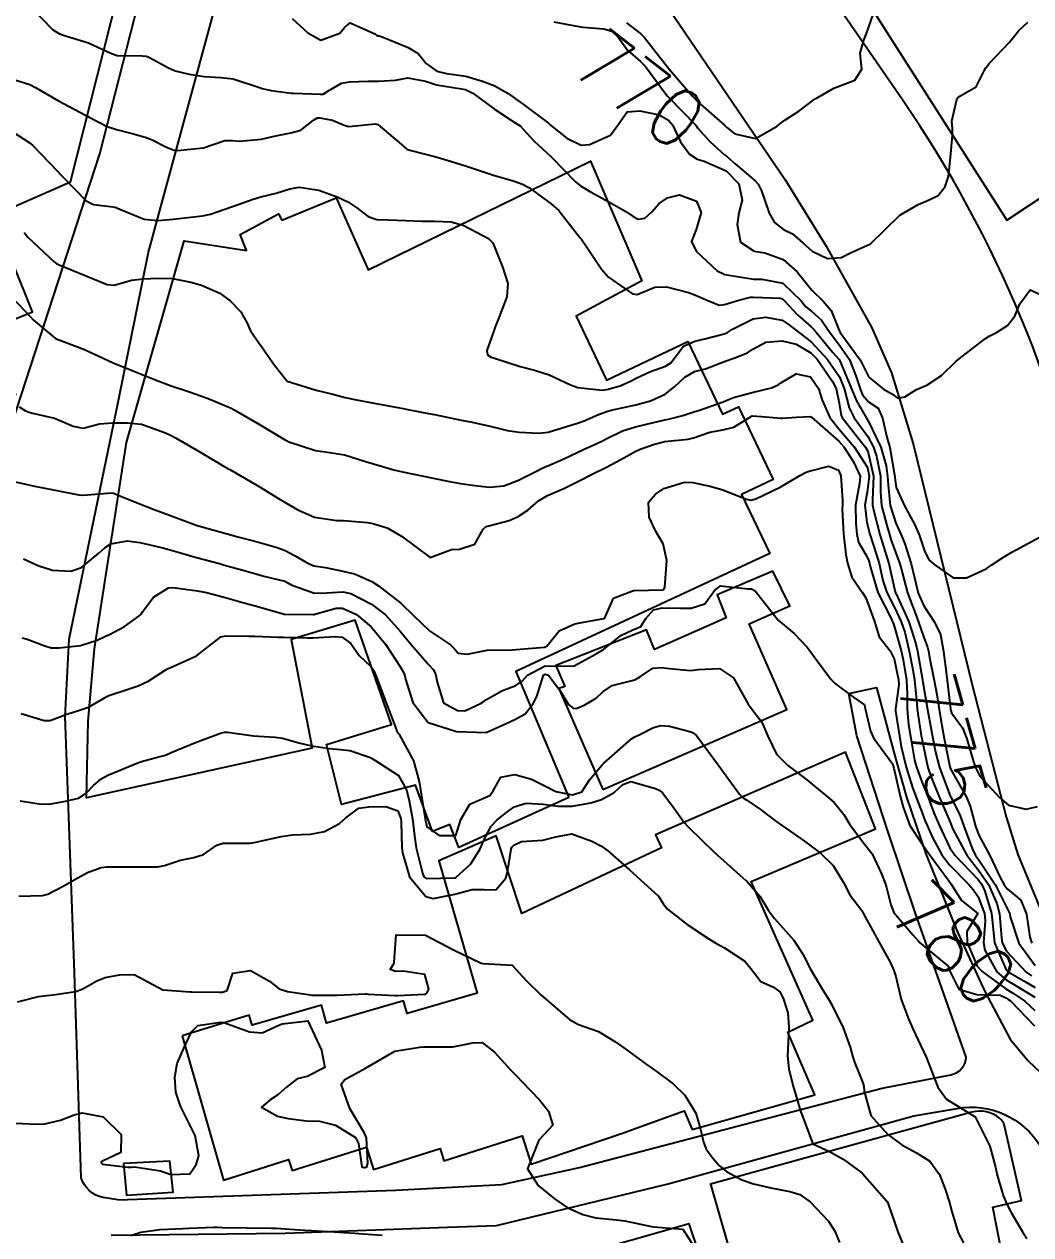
# Model space of a CAD drawing. Header units: metres. Extents: x 318500 to 325275, y 7408834 to 7428799.
# Drawn here: x 321906.1 to 321975.3, y 7422612.9 to 7422696.3 of the extents above; entities that cross this region are included whole.
import ezdxf
from ezdxf.enums import TextEntityAlignment as Align

# ---------------------------------------------------------------- set-up
doc = ezdxf.new("R2010")
doc.units = ezdxf.units.M
doc.header["$MEASUREMENT"] = 0
for name, color, linetype in [('Cotas', 45, 'Continuous'), ('Curvas de Nivel 1m', 11, 'Continuous'), ('Curvas de Nivel 5m', 15, 'Continuous'), ('Edificações', 30, 'Continuous'), ('Vias Primárias', 230, 'Continuous'), ('Vias Secundárias', 230, 'Continuous')]:
    doc.layers.add(name, color=color, linetype=linetype)
doc.styles.add('Style-STANDARD', font='STANDARD.shx')

msp = doc.modelspace()

# ---------------------------------------------------------------- linework, layer by layer
at = {"layer": 'Curvas de Nivel 1m', "flags": 128}
for points, elevation in [([(321906.523, 7422697.438), (321908.029, 7422695.895), (321908.495, 7422695.585), (321908.921, 7422695.456), (321910.487, 7422694.983), (321912.08, 7422694.232), (321912.474, 7422694.109), (321914.199, 7422694.088), (321914.474, 7422694.045), (321914.649, 7422693.984), (321914.999, 7422693.802), (321915.95, 7422693.266), (321916.469, 7422693.038), (321917.423, 7422692.808), (321918.463, 7422692.646), (321919.608, 7422692.594), (321920.461, 7422692.494), (321922.254, 7422691.902), (321922.452, 7422691.832), (321923.067, 7422691.691), (321924.448, 7422691.504), (321924.62, 7422691.496), (321926.447, 7422691.428), (321926.646, 7422691.448), (321926.97, 7422691.642), (321927.9, 7422692.187), (321928.46, 7422692.278), (321929.738, 7422692.324), (321930.461, 7422692.324), (321931.633, 7422692.407), (321932.465, 7422692.565), (321933.681, 7422692.333), (321934.458, 7422692.073), (321936.157, 7422691.812), (321936.454, 7422691.758), (321936.955, 7422691.505), (321938.434, 7422690.398), (321939.858, 7422689.468), (321940.202, 7422689.247), (321940.416, 7422689.038), (321941.169, 7422688.21), (321942, 7422687.436), (321942.395, 7422687.071), (321944.012, 7422685.414), (321944.366, 7422685.127), (321945.047, 7422684.712), (321946.349, 7422684.003), (321947.475, 7422683.363), (321947.989, 7422683.008), (321948.335, 7422682.835), (321948.79, 7422682.891), (321949.259, 7422683.341), (321949.774, 7422683.911), (321950.355, 7422684.312), (321951.167, 7422684.508), (321952.352, 7422684.07), (321952.666, 7422683.295), (321952.328, 7422682.129), (321952, 7422681.305), (321952.31, 7422680.618), (321953.762, 7422679.278), (321954.286, 7422679.034), (321954.575, 7422678.977), (321956.282, 7422678.703), (321956.834, 7422678.69), (321958.278, 7422678.424), (321959.534, 7422677.201), (321959.868, 7422676.807), (321960.253, 7422676.506), (321960.953, 7422675.889), (321961.422, 7422675.178), (321962.224, 7422674.089), (321962.874, 7422673.16), (321963.308, 7422672.038), (321963.604, 7422671.149), (321963.771, 7422670.741), (321964.171, 7422670.261), (321964.849, 7422669.811), (321965.132, 7422669.125), (321965.443, 7422667.818), (321965.638, 7422667.117), (321965.977, 7422665.237), (321965.991, 7422665.112), (321966, 7422665.012), (321966.092, 7422664.358), (321966.652, 7422663.104), (321967.369, 7422661.788), (321967.66, 7422661.094), (321968.039, 7422659.997), (321968.331, 7422659.384), (321968.685, 7422659.08), (321970.016, 7422658.136), (321970.926, 7422658.137), (321972.024, 7422658.639), (321972.286, 7422658.768), (321972.671, 7422659.024), (321973.48, 7422659.571), (321974.039, 7422659.898), (321976.05, 7422660.98)], 772), ([(321947.535, 7422696.345), (321948.504, 7422695.585), (321948.751, 7422695.347), (321949.724, 7422694.101), (321950.315, 7422693.332), (321950.477, 7422693.133), (321952.059, 7422691.306), (321952.444, 7422690.917), (321954.289, 7422689.272), (321954.356, 7422689.208), (321954.419, 7422689.149), (321954.978, 7422688.7), (321956.411, 7422688.383), (321957.891, 7422689.228), (321958.178, 7422689.47), (321958.426, 7422689.641), (321959.38, 7422690.262), (321960.448, 7422691.075), (321960.517, 7422691.122), (321960.637, 7422691.188), (321961.793, 7422691.844), (321962.464, 7422692.104), (321963.229, 7422692.398), (321963.716, 7422693.151), (321963.608, 7422694.27), (321963.856, 7422695.15), (321964.045, 7422695.609), (321964.528, 7422696.993)], 769), ([(321924.515, 7422696.638), (321925.587, 7422695.659), (321926.495, 7422695.159), (321927.795, 7422695.631), (321928.113, 7422696.018), (321928.511, 7422696.347), (321930.198, 7422695.595), (321930.369, 7422695.462), (321930.499, 7422695.454), (321930.699, 7422695.387), (321932.491, 7422694.66), (321933.175, 7422694.248), (321933.744, 7422693.551), (321934.472, 7422693.011), (321935.142, 7422692.858), (321936.467, 7422692.671), (321937.618, 7422692.343), (321938.458, 7422692.023), (321939.381, 7422691.476), (321940.439, 7422690.726), (321942.161, 7422689.434), (321942.298, 7422689.311), (321942.418, 7422689.202), (321943.412, 7422688.418), (321944.405, 7422687.924), (321944.972, 7422687.967), (321946.412, 7422688.612), (321946.982, 7422689.372), (321947.569, 7422690.227), (321948.434, 7422690.283), (321949.761, 7422690.006), (321950.425, 7422689.651), (321950.695, 7422689.326), (321951.236, 7422688.146), (321951.854, 7422687.308), (321952.395, 7422686.954), (321952.861, 7422686.825), (321954.383, 7422686.164), (321955.26, 7422685.261), (321955.483, 7422684.129), (321955.262, 7422683.261), (321955.136, 7422682.458), (321955.38, 7422681.259), (321956.311, 7422680.637), (321957.038, 7422680.51), (321958.302, 7422680.049), (321959.275, 7422679.205), (321960.271, 7422677.94), (321961.052, 7422677.182), (321961.611, 7422676.534), (321962.162, 7422675.171), (321962.238, 7422675.039), (321963.606, 7422673.149), (321964.192, 7422671.949), (321965.206, 7422671.125), (321965.838, 7422670.776), (321966.174, 7422670.51), (321966.677, 7422670.603), (321967.473, 7422671.097), (321967.967, 7422671.309), (321968.185, 7422671.405), (321969.203, 7422672.067), (321970.21, 7422673.06), (321971.346, 7422673.92), (321972.234, 7422674.62), (321972.486, 7422674.778), (321972.988, 7422675.023), (321973.75, 7422675.51), (321974.251, 7422676.143), (321974.591, 7422677.005), (321975.31, 7422677.959), (321976.268, 7422677.542)], 771), ([(321905.066, 7422692.541), (321906.452, 7422692.097), (321906.858, 7422691.906), (321908.436, 7422690.97), (321910.298, 7422689.986), (321910.421, 7422689.928), (321910.547, 7422689.858), (321911.786, 7422689.212), (321912.412, 7422689.009), (321913.499, 7422688.729), (321914.407, 7422688.474), (321914.886, 7422688.284), (321915.868, 7422687.788), (321916.397, 7422687.58), (321916.612, 7422687.561), (321918.4, 7422687.75), (321919.889, 7422688.251), (321920.405, 7422688.258), (321920.894, 7422688.212), (321922.406, 7422688.346), (321923.273, 7422688.551), (321924.411, 7422688.784), (321925.106, 7422688.971), (321925.976, 7422689.654), (321926.262, 7422689.812), (321926.423, 7422689.819), (321927.283, 7422689.637), (321928.094, 7422689.302), (321928.416, 7422689.22), (321930.222, 7422689.397), (321930.418, 7422689.35), (321931.88, 7422688.101), (321932.401, 7422687.649), (321932.451, 7422687.62), (321932.693, 7422687.566), (321934.394, 7422687.126), (321934.953, 7422686.97), (321936.385, 7422686.523), (321937.821, 7422686.053), (321938.376, 7422685.869), (321939.714, 7422685.47), (321940.367, 7422685.252), (321940.806, 7422685.01), (321942.347, 7422683.897), (321942.876, 7422683.425), (321944.322, 7422681.579), (321944.396, 7422681.484), (321944.448, 7422681.408), (321944.749, 7422680.968), (321945.796, 7422679.387), (321946.282, 7422678.833), (321947.938, 7422677.682), (321948.265, 7422677.651), (321949.465, 7422678.145), (321950.273, 7422678.18), (321951.789, 7422677.785), (321952.264, 7422677.6), (321952.953, 7422677.29), (321953.899, 7422676.918), (321954.257, 7422676.949), (321955.263, 7422677.26), (321956.057, 7422677.458), (321956.263, 7422677.465), (321958.092, 7422677.393), (321958.262, 7422677.348), (321958.403, 7422677.218), (321959.284, 7422676.238), (321960.242, 7422675.418), (321960.358, 7422675.306), (321960.453, 7422675.188), (321961.731, 7422673.661), (321962.154, 7422673.171), (321962.209, 7422673.084), (321963.019, 7422671.157), (321963.344, 7422670.325), (321964.039, 7422669.142), (321964.157, 7422668.953), (321965.022, 7422667.127), (321965.388, 7422665.844), (321965.494, 7422665.119), (321965.527, 7422664.552), (321965.675, 7422663.116), (321966.062, 7422661.895), (321966.418, 7422661.106), (321966.669, 7422660.479), (321967.112, 7422659.099), (321967.449, 7422657.655), (321967.595, 7422657.094), (321967.987, 7422656.218), (321968.729, 7422655.079), (321969.131, 7422654.242), (321969.345, 7422653.069), (321969.54, 7422651.452), (321969.591, 7422651.065), (321969.822, 7422649.13), (321969.833, 7422649.061), (321969.841, 7422649.012), (321969.888, 7422648.836), (321970.643, 7422647.814), (321970.941, 7422647.044), (321971.402, 7422645.481), (321971.567, 7422645.034), (321971.832, 7422644.491), (321973.189, 7422643.016), (321973.805, 7422642.476), (321975.024, 7422642.214), (321975.804, 7422642.392)], 773), ([(321905.303, 7422688.826), (321906.402, 7422688.113), (321906.658, 7422687.907), (321908.374, 7422686.126), (321908.586, 7422685.887), (321910.344, 7422684.104), (321910.845, 7422683.852), (321912.19, 7422683.684), (321912.338, 7422683.65), (321912.652, 7422683.512), (321914.33, 7422682.837), (321915.266, 7422682.733), (321916.331, 7422682.832), (321917.548, 7422682.978), (321918.333, 7422683.072), (321918.897, 7422683.182), (321920.339, 7422683.677), (321920.477, 7422683.728), (321921.838, 7422684.217), (321922.35, 7422684.367), (321923.409, 7422684.629), (321924.359, 7422684.925), (321924.994, 7422685.03), (321926.358, 7422684.831), (321927.611, 7422684.371), (321928.346, 7422684.017), (321928.966, 7422683.611), (321929.752, 7422683.017), (321930.332, 7422682.81), (321931.12, 7422682.795), (321932.332, 7422682.741), (321933.469, 7422682.691), (321934.332, 7422682.704), (321935.448, 7422682.64), (321936.329, 7422682.388), (321938.019, 7422681.493), (321938.316, 7422681.205), (321939.017, 7422679.479), (321939.345, 7422678.403), (321939.293, 7422677.475), (321938.691, 7422675.93), (321938.512, 7422675.486), (321938.438, 7422675.286), (321938.228, 7422674.69), (321937.915, 7422673.792), (321937.957, 7422673.493), (321938.208, 7422673.341), (321938.429, 7422673.264), (321940.199, 7422672.695), (321941.201, 7422672.439), (321942.19, 7422672.124), (321943.658, 7422671.415), (321944.178, 7422671.242), (321945.842, 7422671.05), (321946.177, 7422671.097), (321947.081, 7422671.366), (321947.849, 7422671.692), (321948.188, 7422671.878), (321949.181, 7422672.354), (321950.201, 7422672.72), (321950.577, 7422672.951), (321950.875, 7422673.32), (321951.436, 7422674.097), (321952.227, 7422674.444), (321952.917, 7422674.602), (321954.235, 7422674.927), (321954.47, 7422675.034), (321954.811, 7422675.264), (321956.247, 7422675.961), (321957.098, 7422676.087), (321958.247, 7422675.876), (321958.642, 7422675.612), (321959.157, 7422675.206), (321960.228, 7422674.383), (321961.362, 7422673.178), (321962.192, 7422671.966), (321962.512, 7422671.165), (321962.856, 7422669.849), (321963.204, 7422669.154), (321964.141, 7422667.878), (321964.53, 7422667.134), (321964.728, 7422666.524), (321965, 7422665.127), (321965.016, 7422664.053), (321965.073, 7422663.125), (321965.444, 7422661.734), (321965.615, 7422661.117), (321965.716, 7422660.784), (321966.038, 7422659.913), (321966.331, 7422659.107), (321966.448, 7422658.682), (321966.864, 7422657.101), (321967.409, 7422655.665), (321967.628, 7422655.093), (321967.96, 7422654.106), (321968.232, 7422653.365), (321968.298, 7422653.085), (321968.37, 7422652.657), (321968.706, 7422651.078), (321968.872, 7422650.109), (321969.042, 7422649.073), (321969.168, 7422648.356), (321969.391, 7422647.067), (321969.768, 7422645.134), (321969.79, 7422645.061), (321969.838, 7422644.945), (321970.918, 7422643.043), (321971.179, 7422642.415), (321971.546, 7422641.034), (321971.781, 7422640.418), (321972.54, 7422639.022), (321973.243, 7422637.51), (321973.515, 7422637.012), (321973.727, 7422636.737), (321974.671, 7422635.947), (321975.056, 7422634.99), (321975.277, 7422633.395), (321975.414, 7422632.984)], 774), ([(321905.503, 7422677.171), (321906.245, 7422676.373), (321906.47, 7422676.134), (321906.681, 7422675.903), (321908.221, 7422674.623), (321910.21, 7422673.86), (321912.197, 7422672.948), (321913.623, 7422672.374), (321914.185, 7422672.148), (321915.028, 7422671.792), (321916.176, 7422671.366), (321917.373, 7422670.963), (321918.169, 7422670.692), (321918.856, 7422670.432), (321920.162, 7422669.887), (321920.277, 7422669.835), (321920.512, 7422669.716), (321922.146, 7422668.762), (321923.978, 7422667.672), (321924.129, 7422667.587), (321924.286, 7422667.51), (321926.119, 7422666.909), (321926.954, 7422666.801), (321928.115, 7422666.609), (321929.551, 7422666.155), (321930.106, 7422665.981), (321931.52, 7422665.576), (321932.099, 7422665.439), (321933.668, 7422665.119), (321934.095, 7422665.028), (321935.338, 7422664.767), (321936.091, 7422664.641), (321937.086, 7422664.504), (321938.089, 7422664.37), (321939.079, 7422664.464), (321940.094, 7422664.852), (321941.24, 7422665.443), (321941.802, 7422665.738), (321942.106, 7422665.861), (321943.21, 7422666.322), (321944.12, 7422666.757), (321944.561, 7422666.966), (321945.472, 7422667.39), (321945.919, 7422667.597), (321946.135, 7422667.711), (321947.247, 7422668.26), (321948.148, 7422668.545), (321948.797, 7422668.697), (321950.155, 7422669.01), (321950.418, 7422669.064), (321951.405, 7422669.311), (321952.163, 7422669.574), (321952.548, 7422669.679), (321954.17, 7422670.259), (321954.885, 7422670.55), (321956.177, 7422670.904), (321957.5, 7422671.23), (321957.971, 7422671.435), (321958.186, 7422671.595), (321959.205, 7422672.195), (321960.192, 7422671.981), (321960.727, 7422671.185), (321960.985, 7422670.369), (321961.515, 7422669.176), (321962.148, 7422668.391), (321963.192, 7422667.154), (321964.109, 7422665.727), (321964.235, 7422665.138), (321964.089, 7422664.039), (321963.933, 7422663.142), (321964.062, 7422661.948), (321964.272, 7422661.137), (321964.701, 7422659.794), (321964.904, 7422659.127), (321965.171, 7422657.964), (321965.437, 7422657.118), (321965.984, 7422656.039), (321966.438, 7422655.105), (321966.673, 7422654.393), (321966.982, 7422653.1), (321967.231, 7422651.797), (321967.337, 7422651.096), (321967.496, 7422649.494), (321967.531, 7422649.094), (321967.834, 7422647.127), (321967.839, 7422647.09), (321967.868, 7422646.936), (321968.265, 7422645.084), (321968.486, 7422644.425), (321969.039, 7422643.072), (321969.261, 7422642.524), (321969.793, 7422641.316), (321969.87, 7422641.138), (321969.901, 7422641.058), (321969.965, 7422640.88), (321970.943, 7422639.042), (321971.745, 7422638.007), (321972.428, 7422637.023), (321973.011, 7422635.723), (321973.198, 7422635.015), (321973.334, 7422633.364), (321973.384, 7422633.013), (321973.671, 7422632.443), (321975.034, 7422630.989), (321975.398, 7422630.735)], 776), ([(321905.714, 7422669.917), (321906.156, 7422669.629), (321906.548, 7422669.51), (321908.149, 7422669.123), (321909.43, 7422668.578), (321910.139, 7422668.454), (321911.249, 7422668.738), (321912.145, 7422668.806), (321913.148, 7422668.812), (321914.144, 7422668.716), (321915.802, 7422668.117), (321916.133, 7422667.963), (321916.494, 7422667.775), (321918.116, 7422666.834), (321919.994, 7422665.722), (321920.054, 7422665.675), (321920.099, 7422665.653), (321920.228, 7422665.59), (321922.088, 7422664.51), (321922.599, 7422664.207), (321923.454, 7422663.679), (321924.074, 7422663.296), (321924.914, 7422662.811), (321926.06, 7422662.324), (321927.596, 7422662.088), (321928.057, 7422662.096), (321929.702, 7422661.949), (321930.054, 7422661.881), (321931.042, 7422661.58), (321932.042, 7422661.015), (321934.02, 7422659.54), (321935.469, 7422660.078), (321936.029, 7422660.109), (321937.084, 7422660.45), (321937.663, 7422661.494), (321937.873, 7422661.671), (321938.053, 7422661.72), (321939.444, 7422662.084), (321940.063, 7422662.356), (321940.73, 7422662.79), (321941.46, 7422663.439), (321942.084, 7422663.809), (321943.209, 7422664.299), (321944.093, 7422664.724), (321945.398, 7422665.391), (321945.867, 7422665.62), (321946.105, 7422665.735), (321947.173, 7422666.305), (321948.122, 7422666.837), (321948.475, 7422666.997), (321949.448, 7422667.337), (321949.975, 7422667.489), (321950.133, 7422667.515), (321951.761, 7422667.68), (321952.137, 7422667.77), (321953.256, 7422668.17), (321954.146, 7422668.338), (321954.909, 7422668.502), (321956.099, 7422669.251), (321956.137, 7422669.274), (321956.16, 7422669.283), (321956.196, 7422669.285), (321956.818, 7422669.24), (321958.159, 7422669.123), (321958.253, 7422669.124), (321959.233, 7422669.204), (321960.161, 7422669.248), (321960.247, 7422669.189), (321962.136, 7422667.542), (321962.472, 7422667.165), (321963.148, 7422666.121), (321963.598, 7422665.148), (321963.569, 7422664.622), (321963.279, 7422663.152), (321963.305, 7422661.907), (321963.381, 7422661.15), (321963.497, 7422660.603), (321964.035, 7422659.645), (321964.194, 7422659.3), (321964.241, 7422659.137), (321964.306, 7422658.855), (321964.829, 7422657.128), (321965.707, 7422655.381), (321965.831, 7422655.112), (321965.868, 7422655.01), (321965.966, 7422654.752), (321966.434, 7422653.105), (321966.562, 7422652.483), (321966.785, 7422651.101), (321966.847, 7422650.159), (321966.834, 7422649.101), (321966.928, 7422648.051), (321967.09, 7422647.098), (321967.349, 7422645.593), (321967.475, 7422645.094), (321967.826, 7422644.166), (321968.262, 7422643.083), (321968.682, 7422641.96), (321969.06, 7422641.071), (321969.767, 7422639.555), (321970.114, 7422639.055), (321971.735, 7422637.365), (321971.98, 7422637.027), (321972.191, 7422636.559), (321972.652, 7422635.021), (321972.753, 7422633.961), (321972.851, 7422633.018), (321973.652, 7422631.146), (321973.787, 7422631.008), (321974.979, 7422630.325), (321975.64, 7422629.934)], 777), ([(321904.995, 7422664.832), (321906.087, 7422664.605), (321906.665, 7422664.481), (321908.083, 7422664.202), (321909.827, 7422663.863), (321910.079, 7422663.821), (321910.115, 7422663.824), (321910.401, 7422663.855), (321912.082, 7422663.989), (321912.22, 7422663.966), (321912.535, 7422663.823), (321914.071, 7422663.201), (321915.006, 7422662.851), (321916.06, 7422662.46), (321917.982, 7422661.751), (321918.05, 7422661.728), (321918.078, 7422661.721), (321920.042, 7422661.174), (321920.782, 7422660.97), (321922.034, 7422660.633), (321923.488, 7422660.218), (321924.025, 7422660.017), (321924.722, 7422659.659), (321925.538, 7422659.17), (321926.013, 7422658.976), (321926.8, 7422658.845), (321928.01, 7422658.605), (321928.806, 7422658.406), (321930.003, 7422657.89), (321930.448, 7422657.586), (321931.982, 7422656.398), (321932.874, 7422655.556), (321933.954, 7422654.501), (321935.408, 7422653.518), (321935.681, 7422653.258), (321935.934, 7422652.944), (321936.552, 7422652.885), (321937.937, 7422653.17), (321939.653, 7422653.18), (321939.937, 7422653.195), (321941.87, 7422653.362), (321941.94, 7422653.384), (321941.974, 7422653.395), (321942.049, 7422653.429), (321942.884, 7422654.493), (321943.963, 7422654.963), (321944.323, 7422655.046), (321945.969, 7422655.331), (321946.004, 7422655.345), (321946.034, 7422655.379), (321946.633, 7422656.728), (321947.999, 7422657.261), (321948.08, 7422657.268), (321950, 7422657.319), (321950.093, 7422657.329), (321950.166, 7422657.492), (321950.299, 7422659.326), (321950.037, 7422660.471), (321949.55, 7422661.335), (321949.093, 7422662.311), (321949.045, 7422663.34), (321949.515, 7422663.907), (321950.09, 7422664.282), (321951.518, 7422664.732), (321952.094, 7422664.713), (321953.267, 7422664.458), (321954.09, 7422664.227), (321955.781, 7422663.556), (321956.082, 7422663.497), (321956.425, 7422663.586), (321958.092, 7422664.379), (321959.502, 7422665.199), (321959.891, 7422665.405), (321960.104, 7422665.484), (321961.457, 7422665.829), (321962.106, 7422665.552), (321962.282, 7422665.167), (321962.401, 7422663.483), (321962.379, 7422663.166), (321962.368, 7422662.873), (321962.453, 7422661.164), (321962.608, 7422659.741), (321962.736, 7422659.159), (321963.04, 7422658.18), (321963.734, 7422657.144), (321963.994, 7422656.754), (321964.587, 7422655.131), (321964.921, 7422654.087), (321965.666, 7422653.114), (321965.942, 7422652.56), (321966.245, 7422651.107), (321966.256, 7422650.765), (321966.03, 7422649.109), (321966.034, 7422648.963), (321966.34, 7422647.105), (321966.435, 7422646.531), (321966.76, 7422645.101), (321967.217, 7422643.698), (321967.434, 7422643.094), (321967.801, 7422642.142), (321968.087, 7422641.38), (321968.209, 7422641.084), (321968.593, 7422640.263), (321969.221, 7422639.068), (321969.75, 7422638.385), (321971.065, 7422637.04), (321971.382, 7422636.69), (321971.721, 7422636.179), (321972.167, 7422635.025), (321972.214, 7422634.513), (321972.1, 7422633.026), (321972.193, 7422632.504), (321973.007, 7422631.016), (321973.645, 7422630.471), (321974.565, 7422629.922), (321975.633, 7422629.268)], 778), ([(321906.015, 7422659.442), (321907.08, 7422658.963), (321908.008, 7422658.674), (321909.275, 7422658.6), (321910.01, 7422658.849), (321911.217, 7422659.842), (321911.634, 7422660.227), (321912.03, 7422660.473), (321913.159, 7422660.687), (321914.032, 7422660.567), (321915.616, 7422660.194), (321916.025, 7422660.09), (321917.158, 7422659.763), (321917.834, 7422659.569), (321918.018, 7422659.519), (321919.422, 7422659.137), (321920.013, 7422658.972), (321921.039, 7422658.681), (321922.007, 7422658.409), (321922.573, 7422658.259), (321924.002, 7422657.898), (321924.159, 7422657.825), (321924.451, 7422657.663), (321925.992, 7422657.1), (321926.54, 7422657.086), (321927.993, 7422657.183), (321928.548, 7422657.056), (321929.981, 7422656.327), (321930.937, 7422655.58), (321931.954, 7422654.465), (321932.702, 7422653.552), (321933.926, 7422652.149), (321934.216, 7422651.828), (321934.376, 7422651.533), (321934.495, 7422650.947), (321934.934, 7422649.524), (321935.882, 7422648.998), (321936.4, 7422648.987), (321937.477, 7422649.494), (321937.73, 7422649.654), (321937.894, 7422649.757), (321938.998, 7422650.379), (321939.909, 7422650.73), (321940.339, 7422651.028), (321940.708, 7422651.448), (321941.926, 7422652.071), (321943.286, 7422652.057), (321943.927, 7422652.091), (321945.445, 7422652.898), (321945.938, 7422653.198), (321946.167, 7422653.377), (321947.141, 7422654.173), (321947.958, 7422654.557), (321948.508, 7422654.799), (321948.864, 7422655.341), (321949.382, 7422655.933), (321949.981, 7422656.064), (321951.25, 7422656.042), (321951.981, 7422656.049), (321952.925, 7422656.347), (321953.574, 7422657.276), (321954.003, 7422657.599), (321955.863, 7422657.39), (321956.001, 7422657.377), (321956.13, 7422657.377), (321956.38, 7422657.244), (321957.97, 7422655.22), (321959.071, 7422654.313), (321959.952, 7422653.372), (321960.094, 7422653.189), (321960.542, 7422652.583), (321961.586, 7422651.173), (321961.915, 7422650.831), (321963.161, 7422649.891), (321963.894, 7422649.4), (321963.947, 7422649.139), (321964.312, 7422647.571), (321964.531, 7422647.13), (321965.843, 7422645.302), (321965.905, 7422645.109), (321965.919, 7422645.029), (321966.359, 7422643.105), (321966.557, 7422642.348), (321967.018, 7422641.098), (321967.773, 7422639.938), (321968.373, 7422639.081), (321969.733, 7422637.265), (321969.869, 7422637.058), (321970.591, 7422635.919), (321971.71, 7422635.03), (321970.944, 7422633.788), (321970.968, 7422633.041), (321971.656, 7422631.404), (321972.001, 7422631.026), (321973.638, 7422629.852), (321974.164, 7422629.531), (321974.943, 7422628.99), (321975.621, 7422628.347)], 779), ([(321905.873, 7422648.806), (321907.446, 7422648.307), (321907.866, 7422648.308), (321908.996, 7422648.746), (321909.878, 7422649.033), (321910.496, 7422649.236), (321911.526, 7422649.835), (321911.75, 7422649.974), (321911.893, 7422650.04), (321913.228, 7422650.482), (321913.904, 7422650.708), (321914.658, 7422651.043), (321915.774, 7422651.781), (321915.866, 7422651.835), (321915.921, 7422651.864), (321916.059, 7422651.915), (321917.93, 7422652.77), (321919.161, 7422653.732), (321919.598, 7422654.073), (321919.946, 7422654.148), (321921.521, 7422654.13), (321921.946, 7422654.116), (321923.56, 7422654.062), (321923.946, 7422654.05), (321925.579, 7422654.012), (321925.946, 7422654.01), (321927.475, 7422654.097), (321927.947, 7422654.062), (321928.546, 7422653.611), (321929.118, 7422652.789), (321929.924, 7422652.035), (321930.113, 7422651.778), (321930.202, 7422651.586), (321930.387, 7422651.109), (321930.958, 7422649.574), (321931.648, 7422647.778), (321931.725, 7422647.562), (321931.778, 7422647.48), (321931.858, 7422647.387), (321932.87, 7422645.55), (321933.245, 7422644.119), (321933.35, 7422643.545), (321933.636, 7422641.687), (321933.656, 7422641.541), (321933.775, 7422640.993), (321934.641, 7422640.399), (321935.769, 7422640.404), (321936.121, 7422641.505), (321936.732, 7422642.56), (321937.803, 7422643.007), (321938.12, 7422643.162), (321938.346, 7422643.475), (321938.874, 7422644.42), (321939.827, 7422644.609), (321940.986, 7422644.279), (321941.817, 7422643.873), (321942.665, 7422643.421), (321943.807, 7422643.195), (321944.441, 7422643.401), (321944.988, 7422644.227), (321945.838, 7422645.263), (321945.898, 7422645.321), (321945.958, 7422645.378), (321947.857, 7422647.048), (321948.043, 7422647.163), (321948.446, 7422647.344), (321949.382, 7422647.828), (321949.877, 7422647.982), (321950.484, 7422647.929), (321951.873, 7422647.567), (321952.07, 7422647.495), (321952.33, 7422647.293), (321953.84, 7422645.27), (321955.29, 7422643.255), (321955.555, 7422643), (321955.806, 7422642.824), (321956.745, 7422642.182), (321957.792, 7422641.38), (321957.883, 7422641.31), (321958.024, 7422641.216), (321959.772, 7422640.007), (321960.88, 7422639.179), (321961.747, 7422638.324), (321962.461, 7422637.159), (321962.888, 7422636.319), (321963.711, 7422635.231), (321963.742, 7422635.171), (321963.756, 7422635.139), (321963.834, 7422635.012), (321964.873, 7422633.122), (321965.659, 7422631.678), (321965.927, 7422631.107), (321966.061, 7422630.691), (321966.417, 7422629.102), (321966.927, 7422627.78), (321967.241, 7422627.094), (321967.588, 7422626.313), (321968.172, 7422625.081), (321968.569, 7422624.083), (321968.947, 7422623.069), (321969.538, 7422622.235), (321971.52, 7422621.03), (321972.53, 7422619.02), (321972.916, 7422617.575), (321973.025, 7422617.014), (321973.449, 7422615.602), (321973.69, 7422615.006), (321974, 7422614.433), (321974.838, 7422612.989), (321975.076, 7422612.655)], 781), ([(321905.793, 7422642.779), (321907.112, 7422642.569), (321907.79, 7422642.562), (321908.906, 7422642.757), (321909.797, 7422642.974), (321910.336, 7422643.318), (321910.846, 7422643.844), (321911.363, 7422644.29), (321911.821, 7422644.544), (321912.724, 7422644.919), (321913.834, 7422645.385), (321914.136, 7422645.496), (321915.246, 7422645.786), (321915.71, 7422645.912), (321915.842, 7422645.956), (321916.176, 7422646.107), (321917.851, 7422646.803), (321919.572, 7422647.439), (321919.858, 7422647.515), (321920.062, 7422647.513), (321921.856, 7422647.264), (321923.347, 7422647.17), (321923.854, 7422647.094), (321924.966, 7422646.768), (321925.849, 7422646.567), (321927.082, 7422646.393), (321927.847, 7422646.329), (321928.478, 7422646.242), (321929.842, 7422645.795), (321929.968, 7422645.715), (321930.205, 7422645.585), (321931.825, 7422644.531), (321932.378, 7422643.554), (321932.575, 7422642.776), (321932.793, 7422641.55), (321932.93, 7422640.386), (321933.044, 7422639.547), (321933.48, 7422637.797), (321933.574, 7422637.542), (321933.728, 7422637.431), (321935.704, 7422637.485), (321935.73, 7422637.488), (321935.772, 7422637.509), (321936.801, 7422638.437), (321937.451, 7422639.485), (321937.767, 7422640.206), (321938.214, 7422641.037), (321938.626, 7422641.472), (321939.273, 7422641.98), (321939.794, 7422642.374), (321940.624, 7422642.622), (321941.797, 7422642.555), (321942.787, 7422642.428), (321943.795, 7422642.419), (321945.06, 7422642.652), (321945.805, 7422642.888), (321946.677, 7422643.367), (321947.275, 7422643.901), (321947.821, 7422644.109), (321949.522, 7422643.625), (321949.813, 7422643.501), (321950.006, 7422643.327), (321950.781, 7422642.296), (321951.496, 7422641.304), (321951.785, 7422640.966), (321953.54, 7422639.273), (321953.757, 7422639.07), (321955.314, 7422637.676), (321955.731, 7422637.309), (321955.801, 7422637.249), (321956.708, 7422636.223), (321957.301, 7422635.226), (321957.702, 7422634.681), (321959.041, 7422633.2), (321959.666, 7422632.227), (321960.197, 7422631.185), (321961.022, 7422629.79), (321961.4, 7422629.172), (321961.624, 7422628.779), (321962.427, 7422627.158), (321962.914, 7422625.816), (321963.108, 7422625.147), (321963.223, 7422624.801), (321963.558, 7422623.938), (321963.79, 7422623.374), (321963.848, 7422623.136), (321963.878, 7422622.802), (321964.351, 7422621.128), (321965.5, 7422619.802), (321966.474, 7422619.1), (321967.485, 7422618.547), (321968.389, 7422617.986), (321969.058, 7422617.066), (321969.455, 7422616.039), (321969.772, 7422615.055), (321969.899, 7422614.587), (321970.352, 7422613.046), (321970.714, 7422612.351)], 782), ([(321905.705, 7422636.218), (321907.327, 7422636.265), (321907.707, 7422636.354), (321908.7, 7422636.886), (321909.724, 7422637.456), (321909.979, 7422637.604), (321910.438, 7422637.849), (321911.376, 7422638.194), (321911.736, 7422638.241), (321913.3, 7422638.243), (321913.737, 7422638.238), (321915.271, 7422638.251), (321915.738, 7422638.338), (321916.819, 7422638.689), (321917.747, 7422638.886), (321918.402, 7422639.088), (321919.338, 7422639.726), (321919.761, 7422639.867), (321921.582, 7422639.882), (321921.762, 7422639.893), (321922.006, 7422639.94), (321923.767, 7422640.339), (321924.545, 7422640.436), (321925.769, 7422640.491), (321926.733, 7422640.668), (321927.776, 7422641.214), (321928.207, 7422641.614), (321929.109, 7422642.281), (321929.792, 7422642.379), (321930.962, 7422642.402), (321931.788, 7422642.09), (321931.983, 7422641.558), (321932.013, 7422641.323), (321932.07, 7422639.557), (321932.099, 7422639.213), (321932.597, 7422637.551), (321933.71, 7422636.204), (321934.225, 7422636.05), (321935.719, 7422636.37), (321936.899, 7422636.67), (321937.722, 7422636.686), (321938.525, 7422636.669), (321939.208, 7422637.465), (321939.327, 7422637.873), (321939.576, 7422639.462), (321939.626, 7422639.597), (321939.763, 7422639.727), (321940.297, 7422639.984), (321941.767, 7422640.084), (321942.656, 7422640.308), (321943.771, 7422640.508), (321945.139, 7422640.016), (321945.765, 7422639.689), (321946.227, 7422639.373), (321947.74, 7422638.025), (321948.484, 7422637.342), (321949.719, 7422636.216), (321950.066, 7422635.677), (321950.349, 7422635.32), (321951.694, 7422634.265), (321953.197, 7422633.277), (321953.676, 7422632.996), (321954.264, 7422632.672), (321955.657, 7422631.743), (321956.088, 7422631.243), (321956.76, 7422630.352), (321957.637, 7422629.961), (321958.066, 7422629.645), (321958.314, 7422629.21), (321958.622, 7422628.198), (321958.7, 7422627.204), (321958.644, 7422626.145), (321958.602, 7422625.205), (321958.685, 7422624.327), (321958.968, 7422623.199), (321959.522, 7422621.345), (321959.59, 7422621.189), (321959.638, 7422621.069), (321960.346, 7422619.181), (321961.485, 7422618.647), (321962.445, 7422618.121), (321963.472, 7422617.368), (321963.606, 7422617.273), (321963.762, 7422617.136), (321965.442, 7422615.224), (321965.513, 7422615.109), (321965.566, 7422614.98), (321966.195, 7422613.102), (321966.742, 7422611.751)], 783), ([(321905.61, 7422628.954), (321907.047, 7422629.321), (321907.615, 7422629.373), (321908.069, 7422629.422), (321909.618, 7422629.666), (321910.107, 7422629.853), (321911.064, 7422630.403), (321911.632, 7422630.624), (321912.634, 7422630.816), (321913.635, 7422630.823), (321915.62, 7422629.78), (321917.494, 7422629.627), (321917.619, 7422629.626), (321919.506, 7422629.609), (321919.619, 7422629.605), (321919.728, 7422629.61), (321920.04, 7422629.716), (321920.427, 7422630.923), (321921.641, 7422631.104), (321922.943, 7422630.368), (321923.622, 7422629.831), (321924.188, 7422629.661), (321925.458, 7422629.482), (321925.618, 7422629.452), (321925.856, 7422629.4), (321927.618, 7422629.401), (321929.532, 7422629.495), (321929.629, 7422629.494), (321929.737, 7422629.48), (321931.627, 7422629.39), (321931.795, 7422629.391), (321933.629, 7422629.471), (321933.687, 7422629.481), (321933.787, 7422629.538), (321933.91, 7422629.813), (321933.643, 7422630.827), (321932.145, 7422631.055), (321931.645, 7422631.028), (321931.253, 7422631.173), (321931.504, 7422631.562), (321931.538, 7422631.676), (321931.68, 7422633.56), (321933.68, 7422633.54), (321935.665, 7422632.506), (321937.516, 7422631.618), (321937.652, 7422631.588), (321939.65, 7422631.46), (321940.612, 7422630.418), (321941.63, 7422629.43), (321943.605, 7422627.72), (321944.218, 7422627.394), (321945.593, 7422626.897), (321946.724, 7422626.222), (321947.574, 7422625.617), (321947.944, 7422625.344), (321948.888, 7422624.655), (321949.559, 7422624.183), (321950.739, 7422623.308), (321951.538, 7422622.529), (321952.293, 7422621.288), (321952.607, 7422620.18), (321952.813, 7422619.28), (321953.018, 7422618.809), (321953.479, 7422618.156), (321953.895, 7422617.684), (321954.4, 7422617.256), (321955.462, 7422616.687), (321956.27, 7422616.42), (321957.454, 7422616.146), (321958.754, 7422615.897), (321959.447, 7422615.674), (321960.171, 7422615.179), (321961.42, 7422613.846), (321961.856, 7422613.156), (321962.188, 7422612.367)], 784), ([(321913.4, 7422612.848), (321914.107, 7422613.089), (321915.405, 7422613.279), (321916.981, 7422613.332), (321917.406, 7422613.355), (321919.113, 7422613.431), (321919.407, 7422613.424), (321919.719, 7422613.405), (321921.407, 7422613.377), (321923.1, 7422613.367), (321923.407, 7422613.364), (321925.008, 7422613.248), (321925.406, 7422613.218), (321925.845, 7422613.196), (321927.405, 7422613.114), (321928.821, 7422613.015), (321929.404, 7422612.964), (321930.708, 7422612.875)], 786)]:
    msp.add_lwpolyline(points, dxfattribs=dict(at, elevation=elevation))
at = {"layer": 'Curvas de Nivel 5m', "flags": 128}
for points, elevation in [([(321942.515, 7422696.411), (321943.749, 7422696.18), (321944.51, 7422696.061), (321945.964, 7422695.932), (321946.506, 7422695.778), (321946.959, 7422695.373), (321947.593, 7422694.465), (321948.483, 7422693.691), (321948.828, 7422693.347), (321949.937, 7422691.856), (321950.331, 7422691.331), (321950.448, 7422691.2), (321952.288, 7422689.302), (321952.344, 7422689.226), (321952.418, 7422689.128), (321953.284, 7422688.162), (321954.277, 7422687.272), (321954.398, 7422687.17), (321955.002, 7422686.653), (321956.373, 7422685.468), (321956.577, 7422685.247), (321956.814, 7422684.792), (321957.353, 7422683.235), (321957.709, 7422682.605), (321958.329, 7422682.131), (321958.938, 7422681.823), (321959.654, 7422681.2), (321960.312, 7422680.637), (321961.353, 7422680.13), (321962.305, 7422680.191), (321962.949, 7422680.522), (321964.32, 7422681.14), (321966.34, 7422683.11), (321967.599, 7422683.85), (321968.356, 7422684.155), (321968.969, 7422684.472), (321969.448, 7422685.074), (321969.679, 7422685.772), (321969.817, 7422687.069), (321969.959, 7422688.611), (321969.955, 7422689.067), (321969.925, 7422689.57), (321970.265, 7422691.063), (321970.331, 7422691.182), (321970.454, 7422691.298), (321971.579, 7422691.933), (321972.136, 7422693.043), (321972.262, 7422693.262), (321972.485, 7422693.543), (321973.88, 7422695.019), (321974.158, 7422695.362), (321974.512, 7422695.807), (321975.138, 7422696.384)], 770), ([(321906.071, 7422681.914), (321906.315, 7422681.6), (321908.155, 7422679.882), (321908.288, 7422679.773), (321908.477, 7422679.688), (321910.276, 7422678.956), (321911.782, 7422678.323), (321912.267, 7422678.297), (321913.452, 7422678.638), (321914.274, 7422678.718), (321915.289, 7422678.781), (321916.275, 7422678.749), (321917.547, 7422678.485), (321918.268, 7422678.288), (321919.524, 7422677.737), (321920.255, 7422677.213), (321920.97, 7422676.442), (321921.387, 7422675.713), (321921.656, 7422675.134), (321922.219, 7422674.31), (321922.481, 7422673.963), (321922.654, 7422673.693), (321923.295, 7422672.782), (321924.18, 7422671.67), (321926.174, 7422671.069), (321927.317, 7422670.778), (321928.169, 7422670.564), (321928.946, 7422670.386), (321930.166, 7422670.159), (321931.898, 7422669.837), (321932.162, 7422669.787), (321932.348, 7422669.753), (321933.409, 7422669.551), (321934.158, 7422669.408), (321934.319, 7422669.376), (321936.152, 7422668.994), (321936.782, 7422668.873), (321938.146, 7422668.583), (321939.328, 7422668.286), (321940.141, 7422668.165), (321941.487, 7422668.093), (321942.141, 7422668.169), (321943.094, 7422668.472), (321944.151, 7422668.782), (321944.616, 7422668.94), (321945.604, 7422669.388), (321946.162, 7422669.593), (321946.458, 7422669.671), (321948.167, 7422670.045), (321949.184, 7422670.325), (321950.175, 7422670.783), (321950.86, 7422671.32), (321951.543, 7422671.957), (321952.196, 7422672.335), (321952.955, 7422672.532), (321954.206, 7422673), (321954.391, 7422673.084), (321954.913, 7422673.263), (321955.844, 7422673.625), (321956.219, 7422673.876), (321957.107, 7422674.356), (321958.229, 7422674.459), (321959.195, 7422674.236), (321960.217, 7422673.632), (321960.649, 7422673.186), (321961.706, 7422671.656), (321961.951, 7422671.172), (321962.17, 7422670.159), (321962.298, 7422669.304), (321962.357, 7422669.167), (321963.267, 7422668.03), (321963.975, 7422667.142), (321964.126, 7422666.865), (321964.523, 7422665.134), (321964.451, 7422663.502), (321964.453, 7422663.134), (321964.574, 7422662.631), (321964.955, 7422661.126), (321965.21, 7422660.29), (321965.567, 7422659.117), (321966.002, 7422657.276), (321966.04, 7422657.11), (321966.076, 7422657.032), (321966.966, 7422655.1), (321967.446, 7422653.604), (321967.551, 7422653.094), (321967.895, 7422651.116), (321967.896, 7422651.09), (321967.918, 7422650.952), (321968.249, 7422649.085), (321968.5, 7422647.704), (321968.614, 7422647.079), (321968.794, 7422646.138), (321969.076, 7422645.071), (321969.811, 7422643.122), (321969.841, 7422643.06), (321970.493, 7422641.745), (321970.748, 7422641.046), (321971.306, 7422639.498), (321971.549, 7422639.033), (321971.756, 7422638.744), (321972.886, 7422637.018), (321973.714, 7422635.372), (321973.841, 7422635.138), (321973.895, 7422635.007), (321973.924, 7422634.789), (321974.528, 7422632.997), (321975.657, 7422631.458)], 775), ([(321905.942, 7422654.017), (321906.277, 7422653.905), (321907.498, 7422653.449), (321907.934, 7422653.32), (321908.488, 7422653.321), (321909.936, 7422653.476), (321911.095, 7422653.843), (321911.665, 7422654.114), (321911.946, 7422654.247), (321912.976, 7422654.794), (321913.966, 7422655.508), (321914.12, 7422655.646), (321914.224, 7422655.797), (321914.963, 7422656.812), (321915.995, 7422657.449), (321916.294, 7422657.477), (321917.992, 7422657.25), (321918.608, 7422657.124), (321919.986, 7422656.766), (321921.284, 7422656.403), (321921.978, 7422656.202), (321923.835, 7422655.672), (321923.97, 7422655.641), (321924.001, 7422655.639), (321925.97, 7422655.609), (321925.997, 7422655.613), (321926.075, 7422655.639), (321927.547, 7422656.054), (321927.976, 7422656.039), (321928.93, 7422655.606), (321929.958, 7422654.765), (321930.935, 7422653.575), (321931.329, 7422652.965), (321931.925, 7422652.064), (321932.214, 7422651.557), (321932.318, 7422651.152), (321932.807, 7422649.551), (321933.87, 7422648.187), (321935.823, 7422647.549), (321935.861, 7422647.548), (321937.86, 7422647.49), (321939.231, 7422648.108), (321939.874, 7422648.409), (321940.549, 7422648.78), (321941.083, 7422649.442), (321941.36, 7422649.976), (321941.812, 7422651.432), (321941.921, 7422651.499), (321942.161, 7422651.428), (321942.968, 7422650.355), (321943.536, 7422649.414), (321943.886, 7422649.152), (321944.127, 7422649.165), (321944.667, 7422649.398), (321945.441, 7422649.843), (321945.904, 7422650.283), (321946.547, 7422650.734), (321947.916, 7422651.067), (321948.133, 7422651.132), (321948.492, 7422651.344), (321949.332, 7422651.93), (321949.926, 7422651.973), (321950.494, 7422651.889), (321951.925, 7422651.76), (321952.465, 7422651.832), (321953.926, 7422651.902), (321954.892, 7422651.26), (321955.893, 7422649.45), (321956.036, 7422649.248), (321956.848, 7422648.204), (321957.244, 7422647.229), (321957.852, 7422646.002), (321958.619, 7422645.208), (321959.827, 7422644.314), (321961.228, 7422643.176), (321961.805, 7422642.665), (321962.484, 7422641.847), (321962.898, 7422641.153), (321963.773, 7422639.984), (321964.422, 7422639.13), (321965.047, 7422637.814), (321965.326, 7422637.116), (321965.421, 7422636.808), (321965.715, 7422635.615), (321965.924, 7422635.108), (321967.246, 7422633.535), (321967.636, 7422633.09), (321967.679, 7422633.042), (321967.931, 7422632.832), (321969.655, 7422631.394), (321969.773, 7422631.058), (321970.407, 7422629.818), (321971.634, 7422629.449), (321973.242, 7422629.406), (321973.632, 7422629.22), (321973.761, 7422629.138), (321973.941, 7422629.005), (321975.605, 7422627.3)], 780), ([(321905.5, 7422620.603), (321906.872, 7422620.517), (321907.5, 7422620.548), (321908.575, 7422620.798), (321909.51, 7422621.167), (321910.05, 7422621.314), (321911.508, 7422621.024), (321912.748, 7422619.811), (321912.716, 7422618.567), (321911.462, 7422617.97), (321911.366, 7422617.927), (321911.396, 7422617.831), (321911.427, 7422617.798), (321911.459, 7422617.775), (321913.213, 7422617.559), (321913.458, 7422617.575), (321913.661, 7422617.595), (321915.463, 7422617.315), (321916.166, 7422617.063), (321917.46, 7422617.106), (321917.734, 7422617.478), (321917.912, 7422617.743), (321918.081, 7422618.346), (321917.845, 7422619.745), (321917.5, 7422620.432), (321916.824, 7422621.76), (321916.501, 7422622.737), (321916.432, 7422623.767), (321916.608, 7422624.711), (321917.063, 7422625.758), (321917.226, 7422626.104), (321917.587, 7422626.89), (321918.025, 7422627.312), (321919.597, 7422627.55), (321919.799, 7422627.516), (321921.588, 7422626.886), (321922.458, 7422626.816), (321923.595, 7422627.335), (321923.833, 7422627.43), (321925.6, 7422627.64), (321926.538, 7422625.63), (321926.751, 7422624.435), (321925.552, 7422623.813), (321924.868, 7422623.65), (321924.125, 7422623.078), (321923.533, 7422622.544), (321922.995, 7422622.211), (321922.396, 7422621.687), (321923.511, 7422621.086), (321924.243, 7422620.925), (321925.507, 7422620.765), (321926.406, 7422620.731), (321927.502, 7422620.452), (321928.864, 7422619.599), (321929.089, 7422619.199), (321929.298, 7422617.593), (321929.469, 7422617.535), (321929.522, 7422617.537), (321929.656, 7422617.587), (321929.724, 7422617.837), (321929.621, 7422619.588), (321929.495, 7422619.908), (321928.479, 7422621.606), (321927.879, 7422623.281), (321928.129, 7422623.611), (321929.558, 7422624.376), (321931.57, 7422625.56), (321933.292, 7422625.825), (321933.575, 7422625.847), (321935.248, 7422625.842), (321935.575, 7422625.858), (321936.938, 7422626.132), (321937.58, 7422626.144), (321938.45, 7422625.471), (321939.558, 7422624.233), (321939.943, 7422623.843), (321940.339, 7422623.448), (321941.532, 7422622.201), (321942.155, 7422621.42), (321942.458, 7422620.464), (321941.49, 7422619.43), (321940.702, 7422617.442), (321941.453, 7422616.313), (321942.536, 7422615.414), (321943.431, 7422614.789), (321944.507, 7422614.306), (321945.421, 7422614.084), (321946.831, 7422613.947), (321947.418, 7422613.866), (321949.252, 7422613.483), (321949.412, 7422613.46), (321951.41, 7422613.3), (321952.182, 7422612.073)], 785)]:
    msp.add_lwpolyline(points, dxfattribs=dict(at, elevation=elevation))
at = {"layer": 'Edificações'}
for points in [[(321920.567, 7422763.706), (321930.267, 7422748.187), (321931.323, 7422748.741), (321933.742, 7422744.229), (321945.093, 7422751.068), (321949.44, 7422743.665), (321942.839, 7422739.723), (321940.263, 7422743.746), (321935.513, 7422740.688), (321947.351, 7422723.129), (321955.649, 7422710.48), (321964.754, 7422696.78), (321973.697, 7422682.765), (321988.68, 7422692.669)], [(321882.533, 7422710.002), (321894.328, 7422681.156), (321890.403, 7422679.695), (321894.174, 7422670.387), (321898.253, 7422672.156), (321899.873, 7422668.302), (321905.491, 7422670.763), (321903.413, 7422675.148), (321906.649, 7422676.463), (321903.955, 7422683.078), (321909.267, 7422685.4), (321912.964, 7422700.105)]]:
    msp.add_lwpolyline(points, dxfattribs=at)
for points in [[(321943.545, 7422643.017), (321935.973, 7422639.577), (321935.354, 7422641.159), (321934.183, 7422640.678), (321933.012, 7422643.855), (321927.919, 7422642.535), (321926.887, 7422646.664), (321931.348, 7422648.051), (321928.856, 7422655.213), (321924.451, 7422653.892), (321925.883, 7422646.407), (321910.355, 7422642.995), (321910.465, 7422648.278), (321910.908, 7422653.249), (321913.11, 7422667.449), (321917.079, 7422681.332), (321921.374, 7422680.672), (321920.933, 7422681.773), (321923.576, 7422683.204), (321923.796, 7422682.763), (321927.541, 7422684.304), (321929.743, 7422679.351), (321945.051, 7422686.836), (321948.575, 7422678.581), (321944.059, 7422676.159), (321946.152, 7422671.756), (321951.753, 7422674.418), (321954.14, 7422669.396), (321955.23, 7422669.914), (321957.611, 7422664.904), (321955.448, 7422663.877), (321957.377, 7422659.817), (321939.904, 7422651.695)], [(321945.895, 7422643.574), (321958.563, 7422649.085), (321955.959, 7422654.976), (321958.769, 7422656.208), (321957.604, 7422658.606), (321953.767, 7422656.962), (321954.383, 7422655.387), (321949.45, 7422653.195), (321948.901, 7422654.565), (321942.666, 7422652.099), (321943.282, 7422650.661), (321942.871, 7422650.524), (321945.895, 7422643.574)], [(321916.937, 7422626.612), (321919.781, 7422616.664), (321924.265, 7422618.085), (321924.506, 7422617.327), (321929.628, 7422618.95), (321930.117, 7422617.406), (321934.689, 7422618.855), (321934.959, 7422618.002), (321940.348, 7422619.71), (321940.96, 7422617.779), (321947.184, 7422619.874), (321951.501, 7422621.449), (321952.049, 7422620.148), (321960.485, 7422622.546), (321958.634, 7422626.861), (321960.347, 7422627.683), (321956.096, 7422637.221), (321964.661, 7422640.851), (321962.606, 7422646.135), (321949.513, 7422640.446), (321949.924, 7422639.556), (321940.33, 7422635.035), (321938.549, 7422640.377), (321934.606, 7422638.662), (321937.243, 7422629.545), (321932.425, 7422628.152), (321932.177, 7422629.012), (321926.88, 7422627.48), (321926.525, 7422628.708), (321921.764, 7422627.331), (321921.561, 7422628.034)], [(321912.896, 7422617.806), (321913.11, 7422615.628), (321916.315, 7422615.841), (321916.101, 7422617.977)]]:
    msp.add_lwpolyline(points, close=True, dxfattribs=at)
msp.add_lwpolyline([(321939.291, 7422600.589), (321947.616, 7422600.655), (321950, 7422593.38), (321956.409, 7422595.229), (321955.484, 7422598.73), (321958.92, 7422599.654), (321957.599, 7422603.957), (321973.992, 7422608.387), (321972.738, 7422614.803), (321974.72, 7422615.265), (321973.531, 7422620.416, 0.167469), (321973.201, 7422620.944, 0.24274), (321971.284, 7422621.341), (321953.311, 7422616.388), (321955.746, 7422607.927), (321953.962, 7422607.333), (321951.848, 7422613.673), (321943.787, 7422611.361), (321944.58, 7422609.182), (321941.012, 7422609.182), (321941.607, 7422604.824), (321939.162, 7422604.758)], format="xyb", close=True, dxfattribs=at)
at = {"layer": 'Vias Primárias'}
for points in [[(323715.644, 7420145.548, 0), (323709.04, 7420132.939)], [(323831.088, 7420001.787, 0), (323833.844, 7420008.443, 0.220888)], [(322005.911, 7422611.253), (322002.013, 7422617.098), (321994.996, 7422626.644), (321987.381, 7422635.642, -0.115951), (321983.678, 7422642.266, -0.023486), (321979.575, 7422659.633, 0.105025), (321966.508, 7422691.039), (321948.755, 7422716.792), (321932.76, 7422741.187), (321917.501, 7422763.448)], [(321784.859, 7422612.929), (321829.297, 7422624.698), (321857.846, 7422633.113), (321873.84, 7422639.341), (321886.232, 7422644.36, 0.061896), (321895.972, 7422649.789, 0.148559), (321901.394, 7422657.015), (321911.273, 7422687.331), (321913.924, 7422697.653), (321916.983, 7422712.801), (321917.405, 7422715.879, 0.06854), (321917.402, 7422723.395, 0.071688), (321914.76, 7422732.567, -0.006333), (321911.007, 7422741.183), (321909.906, 7422744.594), (321909.765, 7422746.994), (321909.2, 7422753.066), (321908.635, 7422758.291)], [(321912.504, 7422615.321), (321911.517, 7422615.483, -0.289222), (321909.991, 7422616.839), (321909.537, 7422630.939), (321908.901, 7422648.586), (321909.174, 7422653.907), (321912.571, 7422670.344), (321914.615, 7422680.568), (321923.045, 7422711.565)]]:
    msp.add_lwpolyline(points, format="xyb", dxfattribs=at)
msp.add_lwpolyline([(321946.847, 7422702.594), (321958.41, 7422685.582), (321961.264, 7422680.963), (321964.39, 7422675.394), (321965.755, 7422672.251), (321967.25, 7422667.361), (321971.329, 7422650.686), (321973.648, 7422641.679), (321974.465, 7422639.092), (321975.963, 7422635.416)], dxfattribs=at)
at = {"layer": 'Vias Secundárias'}
for points in [[(321912.504, 7422615.321), (321931.637, 7422615.971), (321938.943, 7422616.366), (321944.279, 7422617.537), (321965.116, 7422623.007), (321969.843, 7422623.919, 0.344307), (321970.908, 7422625.141), (321967.403, 7422635.03), (321965.514, 7422640.699), (321963.379, 7422647.263), (321962.82, 7422650.173), (321964.728, 7422650.585), (321966.068, 7422645.638), (321966.793, 7422643.047), (321968.133, 7422639.132), (321970.302, 7422633.737), (321972.203, 7422629.606), (321973.939, 7422626.384), (321975.179, 7422624.896), (321977.328, 7422622.831), (321979.312, 7422619.691), (321981.803, 7422615.454), (321982.877, 7422612.728)], [(321912.057, 7422612.887), (321924.026, 7422613.022), (321935.206, 7422613.424), (321938.583, 7422613.554), (321950.4, 7422616.41), (321967.292, 7422621.091), (321970.279, 7422621.61, -0.308386), (321976.006, 7422619.01), (321978.995, 7422611.211), (321981.722, 7422606.149), (321984.578, 7422600.049), (321986.746, 7422595.32)]]:
    msp.add_lwpolyline(points, format="xyb", dxfattribs=at)

# ---------------------------------------------------------------- texts
at = {"layer": 'Cotas', "style": 'Style-STANDARD'}
for s, rotation, p in [('770', 322.20789, (321948.455, 7422691.771, 770)), ('775', 285.68411, (321969.289, 7422646.902, 775)), ('780', 314.51534, (321970.064, 7422632.938, 780))]:
    msp.add_text(s, height=4, rotation=rotation, dxfattribs=at).set_placement(p, align=Align.MIDDLE_CENTER)

doc.saveas('drawing.dxf')
